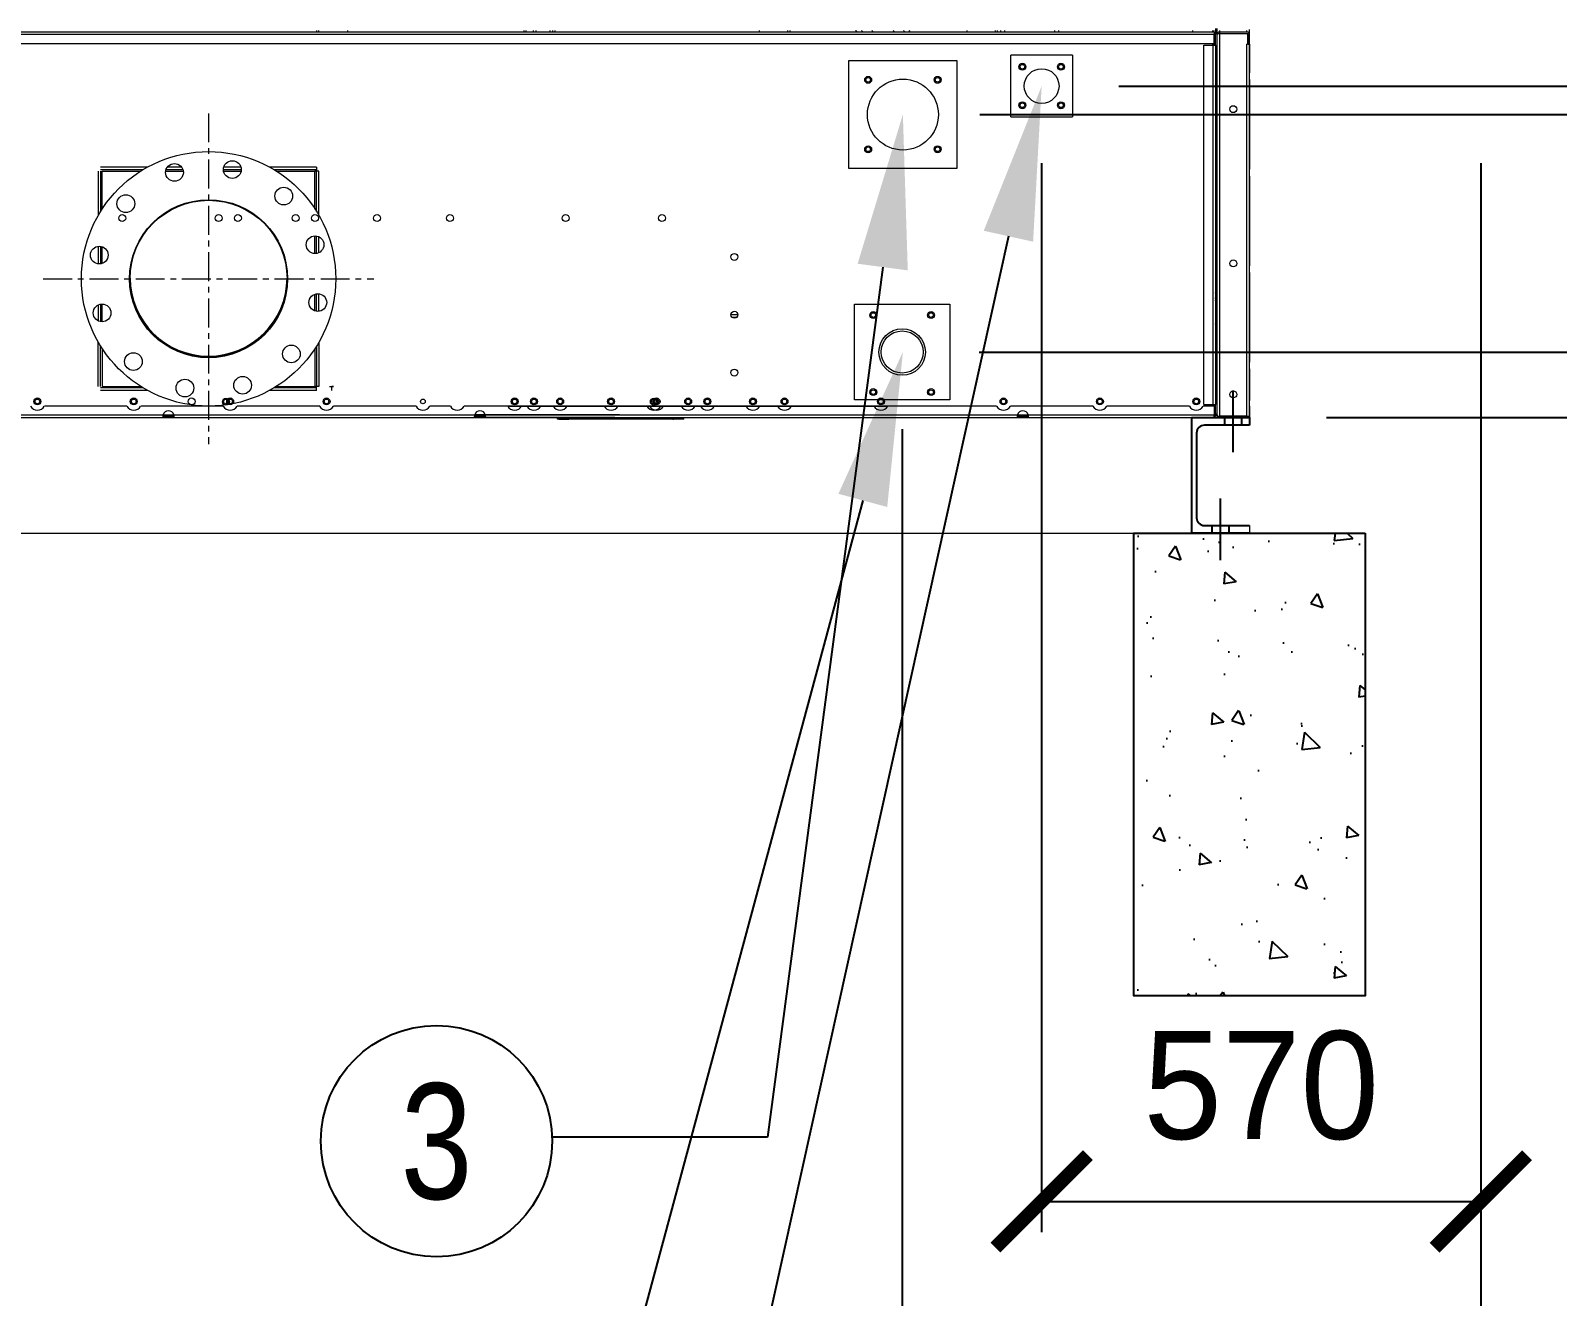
# Model space of a CAD drawing. Header units: millimetres. Extents: x 2784 to 32191, y 2597 to 23392.
# Drawn here: x 23520 to 25500, y 7514 to 9156 of the extents above; entities that cross this region are included whole.
import ezdxf
from ezdxf import colors
from ezdxf.entities.mleader import LeaderData, LeaderLine
from ezdxf.enums import TextEntityAlignment as Align
from ezdxf.math import Vec2, Vec3

# ---------------------------------------------------------------- set-up
doc = ezdxf.new("R2010")
doc.units = ezdxf.units.MM
doc.linetypes.add('CENTER', pattern=[2, 1.25, -0.25, 0.25, -0.25])
doc.linetypes.add('CENTERX2', pattern=[4, 2.5, -0.5, 0.5, -0.5])
for name, color, linetype in [('center', 1, 'CENTER'), ('냉각탑_dim', 1, 'Continuous'), ('냉각탑_text', 3, 'Continuous')]:
    doc.layers.add(name, color=color, linetype=linetype)
doc.styles.add('HY울릉도L', font='')
doc.styles.get("Standard").update_dxf_attribs({"font": 'arial.ttf'})
doc.styles.get('HY울릉도L').set_extended_font_data('HY울릉도L')
doc.dimstyles.new('성지DIM', dxfattribs={"dimtxt": 3.5, "dimasz": 3, "dimexe": 1, "dimexo": 2.5, "dimgap": 2, "dimtad": 1, "dimdec": 0, "dimzin": 3, "dimdsep": 46, "dimtxsty": 'HY울릉도L', "dimblk": 'ARCHTICK', "dimcen": -2, "dimclrd": 256, "dimclre": 256, "dimclrt": 7, "dimadec": 0, "dimazin": 0, "dimtfac": 1, "dimtdec": 0, "dimtofl": 0, "dimtmove": 0, "dimatfit": 3, "dimfxl": 1, "dimtolj": 1, "dimtzin": 0, "dimlwe": -1, "dimarcsym": 0})

# ---------------------------------------------------------------- blocks, each defined once
blk = doc.blocks.new('_ArchTick')
at = {"color": 0, "linetype": 'ByBlock', "const_width": 0.15}
blk.add_lwpolyline([(-0.5, -0.5), (0.5, 0.5)], dxfattribs=at)
blk = doc.blocks.new('*D256')
at = {"layer": 'Defpoints', "color": 0, "transparency": 16777216}
for p in [(24650.1, 8738.8), (25100.5, 8653.8), (25888.4, 8653.8)]:
    blk.add_point(p, dxfattribs=at)
at = {"layer": '냉각탑_dim', "lineweight": -2, "transparency": 16777216}
for p, q in [((25888.4, 8738.8), (25888.4, 8858.8)), ((25888.4, 8653.8), (25888.4, 8027.1))]:
    blk.add_line(p, q, dxfattribs=at)
at = {"layer": '냉각탑_dim', "transparency": 16777216}
for p, q in [((24750.1, 8738.8), (25928.4, 8738.8)), ((25200.5, 8653.8), (25928.4, 8653.8))]:
    blk.add_line(p, q, dxfattribs=at)
at = {"layer": '냉각탑_dim', "lineweight": -2, "transparency": 16777216, "xscale": 120, "yscale": 120, "zscale": 120}
for p, rotation in [((25888.4, 8738.8), 270), ((25888.4, 8653.8), 90)]:
    blk.add_blockref('_ArchTick', p, dxfattribs=dict(at, rotation=rotation))
at = {"layer": '냉각탑_dim', "color": 7, "transparency": 16777216, "insert": (25738.4, 8220.4), "char_height": 140, "attachment_point": 5, "rotation": 90, "style": 'HY울릉도L'}
blk.add_mtext('\\A1;85', dxfattribs=at)
blk = doc.blocks.new('*D257')
at = {"layer": 'Defpoints', "color": 0, "transparency": 16777216}
for p in [(24651, 9046.8), (26347.5, 9046.8), (25100.5, 8653.8)]:
    blk.add_point(p, dxfattribs=at)
at = {"layer": '냉각탑_dim', "transparency": 16777216}
for p, q in [((24751, 9046.8), (26387.5, 9046.8)), ((25200.5, 8653.8), (26387.5, 8653.8))]:
    blk.add_line(p, q, dxfattribs=at)
at = {"layer": '냉각탑_dim', "lineweight": -2, "transparency": 16777216}
blk.add_line((26347.5, 8653.8), (26347.5, 9046.8), dxfattribs=at)
at = {"layer": '냉각탑_dim', "lineweight": -2, "transparency": 16777216, "xscale": 120, "yscale": 120, "zscale": 120}
for p, rotation in [((26347.5, 9046.8), 90), ((26347.5, 8653.8), 270)]:
    blk.add_blockref('_ArchTick', p, dxfattribs=dict(at, rotation=rotation))
at = {"layer": '냉각탑_dim', "color": 7, "transparency": 16777216, "insert": (26197.5, 8850.3), "char_height": 140, "attachment_point": 5, "rotation": 90, "style": 'HY울릉도L'}
blk.add_mtext('\\A1;393', dxfattribs=at)
blk = doc.blocks.new('*D258')
at = {"layer": 'Defpoints', "color": 0, "transparency": 16777216}
for p in [(24831, 9083.8), (25100.5, 8653.8), (26761.8, 8653.8)]:
    blk.add_point(p, dxfattribs=at)
at = {"layer": '냉각탑_dim', "transparency": 16777216}
for p, q in [((24931, 9083.8), (26801.8, 9083.8)), ((25200.5, 8653.8), (26801.8, 8653.8))]:
    blk.add_line(p, q, dxfattribs=at)
at = {"layer": '냉각탑_dim', "lineweight": -2, "transparency": 16777216}
for p, q in [((26761.8, 9083.8), (26761.8, 8653.8)), ((26761.8, 8653.8), (26761.8, 8013.8))]:
    blk.add_line(p, q, dxfattribs=at)
at = {"layer": '냉각탑_dim', "lineweight": -2, "transparency": 16777216, "xscale": 120, "yscale": 120, "zscale": 120}
for p, rotation in [((26761.8, 9083.8), 90), ((26761.8, 8653.8), 270)]:
    blk.add_blockref('_ArchTick', p, dxfattribs=dict(at, rotation=rotation))
at = {"layer": '냉각탑_dim', "color": 7, "transparency": 16777216, "insert": (26611.8, 8273.8), "char_height": 140, "attachment_point": 5, "rotation": 90, "style": 'HY울릉도L'}
blk.add_mtext('\\A1;430', dxfattribs=at)
blk = doc.blocks.new('*D259')
at = {"layer": 'Defpoints', "color": 0, "transparency": 16777216}
for p in [(24831, 9083.8), (25400.5, 9083.8), (25400.5, 7637.2)]:
    blk.add_point(p, dxfattribs=at)
at = {"layer": '냉각탑_dim', "transparency": 16777216}
for p, q in [((24831, 8983.8), (24831, 7597.2)), ((25400.5, 8983.8), (25400.5, 7597.2))]:
    blk.add_line(p, q, dxfattribs=at)
at = {"layer": '냉각탑_dim', "lineweight": -2, "transparency": 16777216}
blk.add_line((24831, 7637.2), (25400.5, 7637.2), dxfattribs=at)
at = {"layer": '냉각탑_dim', "lineweight": -2, "transparency": 16777216, "xscale": 120, "yscale": 120, "zscale": 120, "rotation": 180}
blk.add_blockref('_ArchTick', (24831, 7637.2), dxfattribs=at)
at = {"layer": '냉각탑_dim', "lineweight": -2, "transparency": 16777216, "xscale": 120, "yscale": 120, "zscale": 120}
blk.add_blockref('_ArchTick', (25400.5, 7637.2), dxfattribs=at)
at = {"layer": '냉각탑_dim', "color": 7, "transparency": 16777216, "insert": (25115.8, 7787.2), "char_height": 140, "attachment_point": 5, "style": 'HY울릉도L'}
blk.add_mtext('\\A1;570', dxfattribs=at)
blk = doc.blocks.new('*D260')
at = {"layer": 'Defpoints', "color": 0, "transparency": 16777216}
for p in [(24650.1, 8738.8), (25400.5, 8738.8), (25400.5, 7120.1)]:
    blk.add_point(p, dxfattribs=at)
at = {"layer": '냉각탑_dim', "transparency": 16777216}
for p, q in [((24650.1, 8638.8), (24650.1, 7080.1)), ((25400.5, 8638.8), (25400.5, 7080.1))]:
    blk.add_line(p, q, dxfattribs=at)
at = {"layer": '냉각탑_dim', "lineweight": -2, "transparency": 16777216}
blk.add_line((24650.1, 7120.1), (25400.5, 7120.1), dxfattribs=at)
at = {"layer": '냉각탑_dim', "lineweight": -2, "transparency": 16777216, "xscale": 120, "yscale": 120, "zscale": 120, "rotation": 180}
blk.add_blockref('_ArchTick', (24650.1, 7120.1), dxfattribs=at)
at = {"layer": '냉각탑_dim', "lineweight": -2, "transparency": 16777216, "xscale": 120, "yscale": 120, "zscale": 120}
blk.add_blockref('_ArchTick', (25400.5, 7120.1), dxfattribs=at)
at = {"layer": '냉각탑_dim', "color": 7, "transparency": 16777216, "insert": (25025.3, 7270.1), "char_height": 140, "attachment_point": 5, "style": 'HY울릉도L'}
blk.add_mtext('\\A1;750', dxfattribs=at)
blk = doc.blocks.new('2')
at = {"color": 7, "lineweight": 20}
for p, q in [((25054.8, 9153.7), (22446.2, 9153.7)), ((25054.8, 9150.4), (22446.2, 9150.4)), ((23269, 9138.8), (24318, 9138.8)), ((22478.1, 8653.7), (25022.9, 8653.7))]:
    blk.add_line(p, q, dxfattribs=at)
at = {"color": 7, "lineweight": 20, "ltscale": 0.000832431}
for p, q in [((23890.8, 9153.7), (23890.8, 9155.7)), ((23893.6, 9153.7), (23893.6, 9155.7)), ((24159.8, 9153.7), (24159.8, 9155.7)), ((24162.6, 9153.7), (24162.6, 9155.7)), ((24502, 9153.7), (24502, 9155.7)), ((24504.8, 9153.7), (24504.8, 9155.7)), ((24771, 9153.7), (24771, 9155.7)), ((24773.8, 9153.7), (24773.8, 9155.7))]:
    blk.add_line(p, q, dxfattribs=at)
at = {"color": 7, "lineweight": 20, "ltscale": 0.000833334}
for p, q in [((23930.8, 9155.7), (23930.8, 9153.7)), ((24199.8, 9155.7), (24199.8, 9153.7)), ((24464.8, 9155.7), (24464.8, 9153.7)), ((24733.8, 9155.7), (24733.8, 9153.7)), ((25054.5, 8670.8), (25054.5, 8668.8))]:
    blk.add_line(p, q, dxfattribs=at)
at = {"color": 7, "lineweight": 20, "ltscale": 0.000833333}
for p, q in [((24172, 9153.7), (24172, 9155.7)), ((24175.4, 9153.7), (24175.4, 9155.7)), ((24193.6, 9153.7), (24193.6, 9155.7)), ((24197, 9153.7), (24197, 9155.7)), ((25026.5, 9155.7), (25026.5, 9153.7)), ((25053.1, 9153.7), (25053.1, 9155.7)), ((25053.1, 9136.8), (25053.1, 9138.8)), ((25054.5, 9138.8), (25054.5, 9136.8)), ((25054.5, 9136.8), (25056.5, 9136.8)), ((25098.5, 9138.8), (25100.5, 9138.8)), ((25098.5, 9138), (25100.5, 9138)), ((25100.5, 9138), (25098.5, 9138)), ((23890.5, 8973.3), (23888.5, 8973.3)), ((23890.5, 8973.3), (23888.5, 8973.3)), ((23890.5, 8975.3), (23890.5, 8973.3)), ((25058.5, 8803.8), (25056.5, 8803.8)), ((25058.5, 8798.8), (25056.5, 8798.8)), ((23890.5, 8694.3), (23888.5, 8694.3)), ((23890.5, 8694.3), (23888.5, 8694.3)), ((23890.5, 8692.3), (23890.5, 8694.3)), ((23910.5, 8692.3), (23910.5, 8694.3)), ((23912.5, 8694.3), (23910.5, 8694.3)), ((23910.5, 8694.3), (23912.5, 8694.3)), ((23691.8, 8655.8), (23691.8, 8653.7)), ((23705.3, 8655.8), (23705.3, 8653.7)), ((24095.8, 8655.8), (24095.8, 8653.7)), ((24109.3, 8655.8), (24109.3, 8653.7)), ((24799.8, 8655.8), (24799.8, 8653.7)), ((24813.3, 8655.8), (24813.3, 8653.7)), ((25053.1, 8668.8), (25053.1, 8670.8)), ((24205, 8651.7), (24205, 8653.7)), ((24365, 8651.7), (24365, 8653.7))]:
    blk.add_line(p, q, dxfattribs=at)
at = {"color": 7, "lineweight": 20, "ltscale": 0.001149}
for p, q in [((24589.7, 9155.7), (24591.6, 9153.7)), ((24590.2, 9155.7), (24592.1, 9153.7)), ((24597.4, 9155.7), (24599.3, 9153.7)), ((24612.8, 9153.7), (24610.9, 9155.7)), ((24638.5, 9155.7), (24640.4, 9153.7)), ((24653.9, 9153.7), (24652, 9155.7)), ((24661.1, 9153.7), (24659.2, 9155.7))]:
    blk.add_line(p, q, dxfattribs=at)
at = {"color": 7, "lineweight": 20, "ltscale": 0.00083243}
for p, q in [((24778.2, 9153.7), (24778.2, 9155.7)), ((24783.4, 9153.7), (24783.4, 9155.7)), ((24848, 9153.7), (24848, 9155.7)), ((24853.2, 9153.7), (24853.2, 9155.7)), ((24853.4, 9153.7), (24853.4, 9155.7))]:
    blk.add_line(p, q, dxfattribs=at)
at = {"color": 7, "lineweight": 20, "ltscale": 0.000882011}
blk.add_line((25054.5, 9155.9), (25054.5, 9153.7), dxfattribs=at)
at = {"color": 7, "lineweight": 20, "ltscale": 0.001417}
for p, q in [((25054.8, 9153.7), (25054.8, 9150.4)), ((25053.1, 9136.8), (25056.5, 9136.8)), ((25053.1, 8670.8), (25056.5, 8670.8)), ((25054.8, 8653.7), (25054.8, 8657.2)), ((25097.1, 8655.5), (25100.5, 8655.5))]:
    blk.add_line(p, q, dxfattribs=at)
at = {"color": 7, "lineweight": 20, "ltscale": 0.000708333}
for p, q in [((25054.8, 9151.8), (25056.5, 9151.8)), ((25054.8, 9150.9), (25056.5, 9150.9)), ((25054.8, 8656.7), (25056.5, 8656.7)), ((25054.8, 8655.8), (25056.5, 8655.8)), ((25061.9, 8655.5), (25061.9, 8653.7)), ((25098.5, 8655.5), (25098.5, 8653.7))]:
    blk.add_line(p, q, dxfattribs=at)
at = {"color": 7, "lineweight": 20, "ltscale": 0.004833}
for p, q in [((25054.8, 9138.8), (25054.8, 9150.4)), ((25098.5, 9138.8), (25098.5, 9150.4)), ((25100.5, 9138.8), (25100.5, 9150.4)), ((25041.5, 9136.8), (25053.1, 9136.8)), ((25041.5, 8670.8), (25053.1, 8670.8)), ((25054.8, 8668.8), (25054.8, 8657.2)), ((24205, 8651.7), (24216.6, 8651.7)), ((24365, 8651.7), (24353.4, 8651.7))]:
    blk.add_line(p, q, dxfattribs=at)
at = {"color": 7, "lineweight": 20, "ltscale": 0.003208}
blk.add_line((25056.5, 9158.6), (25056.5, 9150.9), dxfattribs=at)
at = {"color": 7, "lineweight": 20, "ltscale": 0.000375}
for p, q in [((25056.5, 9150.9), (25056.5, 9151.8)), ((25056.5, 9150.9), (25056.5, 9151.8)), ((25056.5, 8656.7), (25056.5, 8655.8)), ((25056.5, 8656.7), (25056.5, 8655.8)), ((25056.5, 8656.6), (25056.5, 8655.7)), ((25056.5, 8656.6), (25056.5, 8655.7)), ((25056.5, 8656.6), (25056.5, 8655.7)), ((25056.5, 8656.6), (25056.5, 8655.7))]:
    blk.add_line(p, q, dxfattribs=at)
at = {"color": 7, "lineweight": 20, "ltscale": 0.005875}
for p, q in [((25056.5, 9136.8), (25056.5, 9150.9)), ((25098.5, 9152.1), (25098.5, 9138)), ((25056.5, 8656.7), (25056.5, 8670.8))]:
    blk.add_line(p, q, dxfattribs=at)
at = {"color": 7, "lineweight": 20, "ltscale": 0.00337}
blk.add_line((25058.5, 9150.4), (25058.5, 9158.5), dxfattribs=at)
at = {"color": 7, "lineweight": 20, "ltscale": 0.2055}
blk.add_line((25058.5, 8657.2), (25058.5, 9150.4), dxfattribs=at)
at = {"color": 7, "lineweight": 20, "ltscale": 0.001131}
for p, q in [((25059.2, 9152.1), (25061.9, 9152.1)), ((25059.2, 8655.5), (25061.9, 8655.5))]:
    blk.add_line(p, q, dxfattribs=at)
at = {"color": 7, "lineweight": 20, "ltscale": 0.000414935}
for p, q in [((25060.2, 9152.1), (25059.5, 9152.8)), ((25057.5, 8806.7), (25058.2, 8807.5)), ((25060.2, 8655.5), (25059.5, 8654.7))]:
    blk.add_line(p, q, dxfattribs=at)
at = {"color": 7, "lineweight": 20, "ltscale": 0.000833944}
blk.add_line((25061.9, 9153.7), (25061.9, 9155.7), dxfattribs=at)
at = {"color": 7, "lineweight": 20, "ltscale": 0.014667}
for p, q in [((25097.1, 9153.7), (25061.9, 9153.7)), ((25097.1, 8655.5), (25061.9, 8655.5))]:
    blk.add_line(p, q, dxfattribs=at)
at = {"color": 7, "lineweight": 20, "ltscale": 0.000708334}
blk.add_line((25061.9, 9152.1), (25061.9, 9153.7), dxfattribs=at)
at = {"color": 7, "lineweight": 20, "ltscale": 0.01525}
for p, q in [((25061.9, 9152.1), (25098.5, 9152.1)), ((25098.5, 8653.7), (25061.9, 8653.7))]:
    blk.add_line(p, q, dxfattribs=at)
at = {"color": 7, "lineweight": 20, "ltscale": 0.206917}
blk.add_line((25061.9, 8655.5), (25061.9, 9152.1), dxfattribs=at)
at = {"color": 7, "lineweight": 20, "ltscale": 0.000833304}
blk.add_line((25097.1, 9153.7), (25097.1, 9155.7), dxfattribs=at)
at = {"color": 7, "lineweight": 20, "ltscale": 0.002832}
blk.add_line((25100.5, 9150.4), (25100.5, 9157.1), dxfattribs=at)
at = {"color": 7, "lineweight": 20, "ltscale": 0.307}
blk.add_line((24318, 9138.8), (25054.8, 9138.8), dxfattribs=at)
at = {"color": 7, "lineweight": 20, "ltscale": 0.194167}
for p, q in [((25041.5, 8670.8), (25041.5, 9136.8)), ((25053.1, 9136.8), (25053.1, 8670.8)), ((25056.5, 9136.8), (25056.5, 8670.8))]:
    blk.add_line(p, q, dxfattribs=at)
at = {"color": 7, "lineweight": 20, "ltscale": 0.201042}
for p, q in [((25097.1, 8655.5), (25097.1, 9138)), ((25100.5, 8655.5), (25100.5, 9138))]:
    blk.add_line(p, q, dxfattribs=at)
at = {"color": 7, "lineweight": 20, "ltscale": 0.000583333}
blk.add_line((25098.5, 9138), (25097.1, 9138), dxfattribs=at)
at = {"color": 7, "lineweight": 20, "ltscale": 0.000332419}
blk.add_line((25098.5, 9138.7), (25098.5, 9138), dxfattribs=at)
at = {"color": 7, "lineweight": 20, "ltscale": 0.00033333}
blk.add_line((25100.5, 9137.9), (25100.5, 9138.7), dxfattribs=at)
at = {"color": 7, "lineweight": 20, "ltscale": 0.011892}
blk.add_line((25100.5, 9138), (25100.5, 9109.4), dxfattribs=at)
at = {"color": 7, "lineweight": 20, "ltscale": 0.058333}
for p, q in [((24581, 8976.8), (24581, 9116.8)), ((24581, 9116.8), (24721, 9116.8)), ((24721, 9116.8), (24721, 8976.8)), ((24721, 8976.8), (24581, 8976.8))]:
    blk.add_line(p, q, dxfattribs=at)
at = {"color": 7, "lineweight": 20, "ltscale": 0.044444}
for p, q in [((24871, 9123.8), (24791, 9123.8)), ((24791, 9043.8), (24791, 9123.8)), ((24871, 9123.8), (24871, 9043.8)), ((24791, 9043.8), (24871, 9043.8))]:
    blk.add_line(p, q, dxfattribs=at)
at = {"color": 7, "lineweight": 20, "ltscale": 0.003608}
for p, q in [((25100.5, 9109.4), (25100.5, 9100.8)), ((25100.5, 9092.1), (25100.5, 9100.8)), ((25100.5, 8984.4), (25100.5, 8975.8)), ((25100.5, 8967.1), (25100.5, 8975.8)), ((25100.5, 8859.4), (25100.5, 8850.8)), ((25100.5, 8842.1), (25100.5, 8850.8)), ((25100.5, 8734.4), (25100.5, 8725.8)), ((25100.5, 8717.1), (25100.5, 8725.8)), ((25100.5, 8684.4), (25100.5, 8675.8)), ((25100.5, 8667.1), (25100.5, 8675.8))]:
    blk.add_line(p, q, dxfattribs=at)
at = {"color": 7, "lineweight": 20, "ltscale": 0.044866}
for p, q in [((25100.5, 9092.1), (25100.5, 8984.4)), ((25100.5, 8967.1), (25100.5, 8859.4)), ((25100.5, 8842.1), (25100.5, 8734.4))]:
    blk.add_line(p, q, dxfattribs=at)
at = {"color": 7, "lineweight": 20, "ltscale": 0.023972}
for p, q in [((23607.3, 8973.3), (23607.3, 8915.7)), ((23893.7, 8915.7), (23893.7, 8973.3)), ((23607.3, 8694.3), (23607.3, 8751.8)), ((23893.7, 8751.8), (23893.7, 8694.3))]:
    blk.add_line(p, q, dxfattribs=at)
at = {"color": 7, "lineweight": 20, "ltscale": 0.025296}
for p, q in [((23671.2, 8978.5), (23610.5, 8978.5)), ((23890.5, 8978.5), (23829.8, 8978.5)), ((23671.2, 8689.1), (23610.5, 8689.1)), ((23890.5, 8689.1), (23829.8, 8689.1))]:
    blk.add_line(p, q, dxfattribs=at)
at = {"color": 7, "lineweight": 20, "ltscale": 0.022971}
for p, q in [((23665.7, 8975.3), (23610.5, 8975.3)), ((23890.5, 8975.3), (23835.4, 8975.3)), ((23665.7, 8692.3), (23610.5, 8692.3)), ((23890.5, 8692.3), (23835.4, 8692.3))]:
    blk.add_line(p, q, dxfattribs=at)
at = {"color": 7, "lineweight": 20, "ltscale": 0.021741}
for p, q in [((23610.5, 8973.3), (23610.5, 8921.1)), ((23890.5, 8921.1), (23890.5, 8973.3)), ((23610.5, 8694.3), (23610.5, 8746.4)), ((23890.5, 8746.4), (23890.5, 8694.3))]:
    blk.add_line(p, q, dxfattribs=at)
at = {"color": 7, "lineweight": 20, "ltscale": 0.020784}
for p, q in [((23612.5, 8973.3), (23662.4, 8973.3)), ((23838.6, 8973.3), (23888.5, 8973.3)), ((23612.5, 8694.3), (23662.4, 8694.3)), ((23838.6, 8694.3), (23888.5, 8694.3))]:
    blk.add_line(p, q, dxfattribs=at)
at = {"color": 7, "lineweight": 20, "ltscale": 0.020438}
for p, q in [((23612.5, 8924.2), (23612.5, 8973.3)), ((23888.5, 8924.2), (23888.5, 8973.3)), ((23612.5, 8743.3), (23612.5, 8694.3)), ((23888.5, 8743.3), (23888.5, 8694.3))]:
    blk.add_line(p, q, dxfattribs=at)
at = {"color": 7, "lineweight": 20, "ltscale": 0.009512}
blk.add_line((23694.9, 8973.3), (23717.7, 8973.3), dxfattribs=at)
at = {"color": 7, "lineweight": 20, "ltscale": 0.009154}
blk.add_line((23717.3, 8975.3), (23695.3, 8975.3), dxfattribs=at)
at = {"color": 7, "lineweight": 20, "ltscale": 0.007846}
blk.add_line((23715.7, 8978.5), (23696.9, 8978.5), dxfattribs=at)
at = {"color": 7, "lineweight": 20, "ltscale": 0.009582}
blk.add_line((23792.8, 8975.3), (23769.8, 8975.3), dxfattribs=at)
at = {"color": 7, "lineweight": 20, "ltscale": 0.009406}
blk.add_line((23770, 8973.3), (23792.6, 8973.3), dxfattribs=at)
at = {"color": 7, "lineweight": 20, "ltscale": 0.009251}
blk.add_line((23792.4, 8978.5), (23770.2, 8978.5), dxfattribs=at)
at = {"color": 7, "lineweight": 20, "ltscale": 0.001333}
for p, q in [((23890.5, 8978.5), (23890.5, 8975.3)), ((23893.7, 8973.3), (23890.5, 8973.3)), ((23893.7, 8694.3), (23890.5, 8694.3)), ((23907.3, 8694.3), (23910.5, 8694.3)), ((23890.5, 8689.1), (23890.5, 8692.3)), ((23910.5, 8689.1), (23910.5, 8692.3))]:
    blk.add_line(p, q, dxfattribs=at)
at = {"color": 7, "lineweight": 20, "ltscale": 0.009501}
for p, q in [((23607.3, 8875.9), (23607.3, 8853.1)), ((23893.7, 8791.6), (23893.7, 8814.4))]:
    blk.add_line(p, q, dxfattribs=at)
at = {"color": 7, "lineweight": 20, "ltscale": 0.009478}
for p, q in [((23610.5, 8875.9), (23610.5, 8853.1)), ((23890.5, 8791.6), (23890.5, 8814.4))]:
    blk.add_line(p, q, dxfattribs=at)
at = {"color": 7, "lineweight": 20, "ltscale": 0.009074}
for p, q in [((23612.5, 8853.6), (23612.5, 8875.4)), ((23888.5, 8792.1), (23888.5, 8813.9))]:
    blk.add_line(p, q, dxfattribs=at)
at = {"color": 7, "lineweight": 20, "ltscale": 0.009583}
for p, q in [((23888.5, 8866.5), (23888.5, 8889.5)), ((23612.5, 8778), (23612.5, 8801))]:
    blk.add_line(p, q, dxfattribs=at)
at = {"color": 7, "lineweight": 20, "ltscale": 0.009451}
for p, q in [((23890.5, 8866.6), (23890.5, 8889.3)), ((23610.5, 8800.9), (23610.5, 8778.2))]:
    blk.add_line(p, q, dxfattribs=at)
at = {"color": 7, "lineweight": 20, "ltscale": 0.008588}
for p, q in [((23893.7, 8867.7), (23893.7, 8888.3)), ((23607.3, 8799.8), (23607.3, 8779.2))]:
    blk.add_line(p, q, dxfattribs=at)
at = {"color": 7, "lineweight": 20, "ltscale": 2.97138e-06}
for p, q in [((25056.5, 8815.3), (25056.5, 8815.4)), ((25056.5, 8810.3), (25056.5, 8810.4)), ((25056.5, 8805.3), (25056.5, 8805.4)), ((25056.5, 8800.4), (25056.5, 8800.4))]:
    blk.add_line(p, q, dxfattribs=at)
at = {"color": 7, "lineweight": 20, "ltscale": 0.051667}
blk.add_line((24588.1, 8800.8), (24712.1, 8800.8), dxfattribs=at)
at = {"color": 7, "lineweight": 20, "ltscale": 0.05}
for p, q in [((24588.1, 8676.8), (24588.1, 8800.8)), ((24712.1, 8800.8), (24712.1, 8676.8))]:
    blk.add_line(p, q, dxfattribs=at)
at = {"color": 7, "lineweight": 20, "ltscale": 0.000833171}
for p, q in [((25056.5, 8800.6), (25058.5, 8800.6)), ((25056.5, 8798.8), (25058.5, 8798.8))]:
    blk.add_line(p, q, dxfattribs=at)
at = {"color": 7, "lineweight": 20, "ltscale": 0.000547189}
blk.add_line((25057.2, 8807.5), (25058.5, 8807.5), dxfattribs=at)
at = {"color": 7, "lineweight": 20, "ltscale": 0.003726}
blk.add_line((24428, 8787.6), (24436.9, 8787.6), dxfattribs=at)
at = {"color": 7, "lineweight": 20, "ltscale": 0.002875}
blk.add_line((24429, 8784.2), (24435.9, 8784.2), dxfattribs=at)
at = {"color": 7, "lineweight": 20, "ltscale": 0.000834318}
for p, q in [((25100.5, 8783.8), (25100.5, 8783.8)), ((25100.5, 8673.8), (25100.5, 8673.8))]:
    blk.add_line(p, q, dxfattribs=at)
at = {"color": 7, "lineweight": 20, "ltscale": 0.000834992}
blk.add_line((25100.5, 8780.6), (25100.5, 8780.6), dxfattribs=at)
at = {"color": 7, "lineweight": 20, "ltscale": 0.013616}
blk.add_line((25100.5, 8717.1), (25100.5, 8684.4), dxfattribs=at)
at = {"color": 7, "lineweight": 20, "ltscale": 0.00439}
blk.add_line((24712.1, 8676.8), (24588.1, 8676.8), dxfattribs=at)
at = {"color": 1, "linetype": 'CENTERX2', "ltscale": 50}
for p, q in [((25079.5, 8608.8), (25079.5, 8688.8)), ((25063, 8468.8), (25063, 8548.8))]:
    blk.add_line(p, q, dxfattribs=at)
at = {"color": 7, "lineweight": 20, "ltscale": 0.412635}
for p, q in [((22701.4, 8657.2), (23691.7, 8657.2)), ((24109.4, 8657.2), (24799.7, 8657.2))]:
    blk.add_line(p, q, dxfattribs=at)
at = {"color": 7, "lineweight": 20, "ltscale": 0.044641}
for p, q in [((23644.6, 8668.8), (23537.5, 8668.8)), ((23769.6, 8668.8), (23662.5, 8668.8)), ((23894.6, 8668.8), (23787.5, 8668.8)), ((24019.6, 8668.8), (23912.5, 8668.8)), ((24138.6, 8668.8), (24631.5, 8668.8)), ((24263.6, 8668.8), (24156.5, 8668.8)), ((24322.6, 8668.8), (24215.5, 8668.8)), ((24388.6, 8668.8), (24281.5, 8668.8)), ((24447.6, 8668.8), (24340.5, 8668.8)), ((24488.6, 8668.8), (24381.5, 8668.8)), ((24772.6, 8668.8), (24465.5, 8668.8)), ((24613.6, 8668.8), (24506.5, 8668.8)), ((24897.6, 8668.8), (24790.5, 8668.8)), ((25022.6, 8668.8), (24915.5, 8668.8))]:
    blk.add_line(p, q, dxfattribs=at)
at = {"color": 7, "lineweight": 20, "ltscale": 0.005698}
for p, q in [((23691.7, 8657.2), (23705.4, 8657.2)), ((24095.7, 8657.2), (24109.4, 8657.2)), ((24799.7, 8657.2), (24813.4, 8657.2))]:
    blk.add_line(p, q, dxfattribs=at)
at = {"color": 7, "lineweight": 20, "ltscale": 0.005614}
for p, q in [((23691.8, 8655.8), (23705.3, 8655.8)), ((24095.8, 8655.8), (24109.3, 8655.8)), ((24799.8, 8655.8), (24813.3, 8655.8)), ((23691.8, 8653.7), (23705.3, 8653.7)), ((24095.8, 8653.7), (24109.3, 8653.7)), ((24799.8, 8653.7), (24813.3, 8653.7))]:
    blk.add_line(p, q, dxfattribs=at)
at = {"color": 7, "lineweight": 20, "ltscale": 0.171731}
for p, q in [((23705.4, 8657.2), (24283.5, 8657.2)), ((24283.5, 8657.2), (24095.7, 8657.2))]:
    blk.add_line(p, q, dxfattribs=at)
at = {"color": 7, "lineweight": 20, "ltscale": 0.0111}
for p, q in [((24064.1, 8668.8), (24037.5, 8668.8)), ((24363.6, 8668.8), (24337, 8668.8))]:
    blk.add_line(p, q, dxfattribs=at)
at = {"color": 7, "lineweight": 20, "ltscale": 1.93507e-05}
for p, q in [((24073, 8663.3), (24073.1, 8663.3)), ((24328, 8663.3), (24328.1, 8663.3))]:
    blk.add_line(p, q, dxfattribs=at)
at = {"color": 7, "lineweight": 20, "ltscale": 0.007604}
for p, q in [((24100.2, 8668.8), (24082, 8668.8)), ((24319.1, 8668.8), (24100.2, 8668.8))]:
    blk.add_line(p, q, dxfattribs=at)
at = {"color": 7, "lineweight": 20, "ltscale": 0.023808}
blk.add_line((24163.6, 8668.8), (24406.5, 8668.8), dxfattribs=at)
at = {"color": 7, "lineweight": 20, "ltscale": 0.006725}
blk.add_line((24197.6, 8668.8), (24181.5, 8668.8), dxfattribs=at)
at = {"color": 7, "lineweight": 20, "ltscale": 0.100609}
blk.add_line((24813.4, 8657.2), (25054.8, 8657.2), dxfattribs=at)
at = {"color": 7, "lineweight": 20, "ltscale": 0.005987}
blk.add_line((25054.8, 8668.8), (25040.5, 8668.8), dxfattribs=at)
at = {"color": 7, "lineweight": 20, "ltscale": 0.000128159}
blk.add_line((25056.2, 8670.8), (25056.5, 8670.8), dxfattribs=at)
at = {"color": 7, "lineweight": 20, "ltscale": 0.000832339}
blk.add_line((25056.5, 8658.8), (25058.5, 8658.8), dxfattribs=at)
at = {"color": 7, "lineweight": 20, "ltscale": 0.000837582}
blk.add_line((25056.5, 8657), (25058.5, 8657), dxfattribs=at)
at = {"color": 7, "lineweight": 20, "ltscale": 0.000374986}
blk.add_line((25056.5, 8655.8), (25056.5, 8656.7), dxfattribs=at)
at = {"color": 7, "lineweight": 20, "ltscale": 0.001168}
blk.add_line((25100.5, 8668.8), (25100.5, 8665.9), dxfattribs=at)
at = {"color": 7, "lineweight": 20, "ltscale": 0.00485}
blk.add_line((25100.5, 8667.1), (25100.5, 8655.5), dxfattribs=at)
at = {"color": 7, "lineweight": 20, "ltscale": 0.003775}
blk.add_line((25100.5, 8657.2), (25100.5, 8666.2), dxfattribs=at)
at = {"lineweight": 20}
for p in [(25100.5, 8655.5), (25098.5, 8653.7)]:
    blk.add_line(p, (25100.5, 8653.7), dxfattribs=at)
at = {"color": 7, "lineweight": 20, "ltscale": 0.412719}
for p, q in [((22701.3, 8653.7), (23691.8, 8653.7)), ((24109.3, 8653.7), (24799.8, 8653.7))]:
    blk.add_line(p, q, dxfattribs=at)
at = {"color": 7, "lineweight": 20, "ltscale": 0.17433}
for p, q in [((23705.3, 8653.7), (24123.7, 8653.7)), ((24277.4, 8653.7), (24095.8, 8653.7))]:
    blk.add_line(p, q, dxfattribs=at)
at = {"color": 7, "lineweight": 20, "ltscale": 0.008888}
blk.add_line((24159.1, 8653.7), (24180.4, 8653.7), dxfattribs=at)
at = {"color": 7, "lineweight": 20, "ltscale": 0.000833651}
for p, q in [((24203, 8651.7), (24203, 8653.7)), ((24367, 8651.7), (24367, 8653.7))]:
    blk.add_line(p, q, dxfattribs=at)
at = {"color": 7, "lineweight": 20, "ltscale": 0.056667}
blk.add_line((24367, 8651.7), (24203, 8651.7), dxfattribs=at)
at = {"color": 7, "lineweight": 20, "ltscale": 0.006961}
blk.add_line((24236.4, 8653.7), (24253.1, 8653.7), dxfattribs=at)
at = {"color": 7, "lineweight": 20, "ltscale": 0.100651}
blk.add_line((24813.3, 8653.7), (25054.8, 8653.7), dxfattribs=at)
at = {"color": 7, "lineweight": 20, "ltscale": 0.004083}
blk.add_line((25022.9, 8653.7), (25032.7, 8653.7), dxfattribs=at)
at = {"color": 7, "lineweight": 25, "ltscale": 0.125}
for p, q in [((25025.5, 8653.7), (25100.5, 8653.7)), ((25100.5, 8503.8), (25025.5, 8503.8))]:
    blk.add_line(p, q, dxfattribs=at)
at = {"ltscale": 25}
blk.add_line((25025.5, 8653.7), (25025.5, 8503.8), dxfattribs=at)
at = {"color": 7, "lineweight": 20, "ltscale": 0.026917}
blk.add_line((25097.3, 8653.7), (25032.7, 8653.7), dxfattribs=at)
at = {"color": 7, "lineweight": 25, "ltscale": 0.05125}
for p, q in [((25100.5, 8643.8), (25042, 8643.8)), ((25042, 8513.8), (25100.5, 8513.8))]:
    blk.add_line(p, q, dxfattribs=at)
at = {"color": 7, "lineweight": 20, "ltscale": 0.002958}
blk.add_line((25061.9, 8653.7), (25054.8, 8653.7), dxfattribs=at)
for p, q in [((25068.5, 8643.8), (25068.5, 8653.7)), ((25090.5, 8643.8), (25090.5, 8653.7)), ((25052, 8503.8), (25052, 8513.8)), ((25074, 8503.8), (25074, 8513.8))]:
    blk.add_line(p, q)
at = {"color": 7, "lineweight": 25, "ltscale": 0.008333}
blk.add_line((25100.5, 8653.7), (25100.5, 8643.8), dxfattribs=at)
at = {"color": 7, "lineweight": 25, "ltscale": 0.091667}
blk.add_line((25032, 8633.8), (25032, 8523.8), dxfattribs=at)
at = {"lineweight": 5}
blk.add_line((22475.5, 8503.8), (25025.5, 8503.8), dxfattribs=at)
at = {"color": 7, "lineweight": 15, "ltscale": 0.0625}
blk.add_line((25100.5, 8513.8), (25100.5, 8503.8), dxfattribs=at)
at = {"color": 7, "lineweight": 20}
for centre, radius in [((24806, 9108.8), 4.5), ((24806, 9108.8), 3), ((24856, 9108.8), 4.5), ((24856, 9108.8), 3), ((24606, 9091.8), 3), ((24651, 9046.8), 46), ((24696, 9091.8), 3), ((24831, 9083.8), 22.5), ((24806, 9058.8), 4.5), ((24806, 9058.8), 3), ((24856, 9058.8), 4.5), ((24856, 9058.8), 3), ((25079.5, 9053.8), 4.5), ((23750.5, 8833.8), 165), ((24606, 9001.8), 3), ((24696, 9001.8), 3), ((23706.3, 8971.8), 11.5), ((23781.3, 8975.4), 11.5), ((23848, 8941.1), 11.5), ((23643.2, 8931.2), 11.5), ((23750.5, 8833.8), 102.5), ((23750.5, 8833.8), 101.8), ((23638.5, 8912.6), 4.5), ((23763.5, 8912.6), 4.5), ((23788.5, 8912.6), 4.5), ((23863.5, 8912.6), 4.5), ((23888.5, 8912.6), 4.5), ((23969, 8912.6), 4.5), ((24063.5, 8912.6), 4.5), ((24213.5, 8912.6), 4.5), ((24338.5, 8912.6), 4.5), ((23608.8, 8864.5), 11.5), ((23888.6, 8878), 11.5), ((24432.5, 8862.1), 4.5), ((25079.5, 8853.8), 4.5), ((23892.2, 8803), 11.5), ((23612.4, 8789.5), 11.5), ((24432.5, 8787.1), 4.5), ((24612.6, 8786.8), 4.5), ((24612.6, 8786.8), 3), ((24687.6, 8786.8), 4.5), ((24687.6, 8786.8), 3), ((24650.1, 8738.8), 30.2), ((24650.1, 8738.8), 27.3), ((23653, 8726.4), 11.5), ((23857.9, 8736.3), 11.5), ((24432.5, 8712.1), 4.5), ((23719.8, 8692.1), 11.5), ((23794.7, 8695.7), 11.5), ((23528.5, 8674.7), 4.5), ((23528.5, 8674.7), 3), ((23653.5, 8674.7), 4.5), ((23653.5, 8674.7), 3), ((23728.5, 8674.7), 4.5), ((23773, 8674.3), 4.5), ((23773, 8674.7), 3), ((23778.5, 8674.7), 4.5), ((23778.5, 8674.7), 3), ((23903.5, 8674.7), 4.5), ((23903.5, 8674.7), 3), ((24028.5, 8674.7), 3), ((24147.5, 8674.7), 4.5), ((24147.5, 8674.7), 3), ((24172.5, 8674.7), 4.5), ((24172.5, 8674.7), 3), ((24206.5, 8674.7), 4.5), ((24206.5, 8674.7), 3), ((24272.5, 8674.7), 4.5), ((24272.5, 8674.7), 3), ((24328, 8674.3), 4.5), ((24328, 8674.7), 3), ((24331.5, 8674.7), 4.5), ((24331.5, 8674.7), 3), ((24372.5, 8674.7), 4.5), ((24372.5, 8674.7), 3), ((24397.5, 8674.7), 4.5), ((24397.5, 8674.7), 3), ((24456.5, 8674.7), 4.5), ((24456.5, 8674.7), 3), ((24497.5, 8674.7), 4.5), ((24497.5, 8674.7), 3), ((24612.6, 8686.8), 4.5), ((24612.6, 8686.8), 3), ((24622.5, 8674.7), 4.5), ((24622.5, 8674.7), 3), ((24687.6, 8686.8), 4.5), ((24687.6, 8686.8), 3), ((24781.5, 8674.7), 4.5), ((24781.5, 8674.7), 3), ((24906.5, 8674.7), 4.5), ((24906.5, 8674.7), 3), ((25031.5, 8674.7), 4.5), ((25031.5, 8674.7), 3), ((25079.5, 8683.8), 4.5)]:
    blk.add_circle(centre, radius, dxfattribs=at)
at = {"lineweight": 5}
for centre in [(24606, 9091.8), (24696, 9091.8), (24606, 9001.8), (24696, 9001.8)]:
    blk.add_circle(centre, 4.5, dxfattribs=at)
at = {"color": 7, "lineweight": 20}
for centre, radius, start, end in [((25053.1, 9150.4), 3.4, 0, 0.7721), ((25061.9, 9150.4), 3.4, 90, 180), ((25097.1, 9150.4), 3.4, 0, 90), ((25051.3, 8918.6), 5.2, 0, 0.6924), ((23750.5, 8835.3), 101.8, 180.4178, 359.5731), ((25059.9, 8809.2), 3.4, 180, 245.6843), ((25097.3, 8798.6), 5.2, 52.0246, 52.0532), ((23773, 8673.8), 4.5, 3.185, 176.8155), ((24328, 8673.8), 4.5, 3.185, 176.8155), ((25053.1, 8692.4), 3.4, 0, 0.2366), ((23528.5, 8673.3), 10, 206.7437, 333.2563), ((23653.5, 8673.3), 10, 206.7437, 333.2563), ((23708.1, 8654.8), 16.6, 171.9124, 179.4428), ((23698.5, 8655.7), 7, 12.3734, 167.6266), ((23688.9, 8654.8), 16.6, 0.5572, 8.0877), ((23778.5, 8673.3), 10, 206.7437, 333.2563), ((23903.5, 8673.3), 10, 206.7437, 333.2563), ((24028.5, 8673.3), 10, 206.7437, 333.2563), ((24073, 8673.3), 10, 206.7437, 333.2563), ((24112.1, 8654.8), 16.6, 171.9124, 179.4428), ((24102.5, 8655.7), 7, 12.3734, 167.6266), ((24092.9, 8654.8), 16.6, 0.5572, 8.0877), ((24147.5, 8673.3), 10, 206.7437, 333.2563), ((24172.5, 8673.3), 10, 206.7437, 333.2563), ((24206.5, 8673.3), 10, 206.7437, 333.2563), ((24272.5, 8673.3), 10, 206.7437, 333.2563), ((24328, 8673.3), 10, 206.7437, 333.2563), ((24331.5, 8673.3), 10, 206.7437, 333.2563), ((24372.5, 8673.3), 10, 206.7437, 333.2563), ((24397.5, 8673.3), 10, 206.7437, 333.2563), ((24456.5, 8673.3), 10, 206.7437, 333.2563), ((24497.5, 8673.3), 10, 206.7437, 333.2563), ((24622.5, 8673.3), 10, 206.7437, 333.2563), ((24781.5, 8673.3), 10, 206.7437, 333.2563), ((24816.1, 8654.8), 16.6, 171.9124, 179.4428), ((24806.5, 8655.7), 7, 12.3734, 167.6266), ((24796.9, 8654.8), 16.6, 0.5572, 8.0877), ((24906.5, 8673.3), 10, 206.7437, 333.2563), ((25031.5, 8673.3), 10, 206.7437, 333.2563), ((25053.1, 8657.2), 3.4, 299.9991, 335.6839), ((25061.9, 8657.2), 3.4, 180, 270), ((25097.1, 8657.2), 3.4, 294.3156, 330), ((25097.3, 8659), 5.2, 283.3156, 307.9754), ((24216.6, 8655.1), 3.4, 270, 335.6983), ((24216.6, 8655.1), 1.4, 270, 271.888), ((24353.4, 8655.1), 3.4, 204.3017, 270), ((24353.4, 8655.1), 1.4, 268.112, 270)]:
    blk.add_arc(centre, radius, start, end, dxfattribs=at)
at = {"color": 7, "lineweight": 25}
for centre, start, end in [((25042, 8633.8), 90, 180), ((25042, 8523.8), 180, 270)]:
    blk.add_arc(centre, 10, start, end, dxfattribs=at)
at = {"color": 7, "lineweight": 20}
for centre, major_axis, ratio, start_param, end_param in [((25053.1, 8965.6), (3.4, 0), 0.087156, 0, 0.009032), ((25053.1, 8815.4), (3.4, 0), 0.999969, 0, 0.017333), ((25053.1, 8810.4), (3.4, 0), 0.999969, 0, 0.015352), ((25053.1, 8810.4), (3.4, 0), 0.999969, 0, 0.015332), ((25053.1, 8805.4), (3.4, 0), 0.999969, 0, 0.013059), ((25053.1, 8805.4), (3.4, 0), 0.999969, 6.283185, 6.29622), ((25053.1, 8800.4), (3.4, 0), 0.999969, 6.283185, 6.293406), ((25053.1, 8775.2), (-3.4, 0), 0.999969, 3.125622, 3.141593), ((25053.1, 8770.2), (-3.4, 0), 0.999969, 3.125622, 3.141593), ((25053.1, 8765.2), (-3.4, 0), 0.999969, 3.131366, 3.141593)]:
    blk.add_ellipse(centre, major_axis=major_axis, ratio=ratio, start_param=start_param, end_param=end_param, dxfattribs=at)
for points in [[(25059.2, 9152.1), (25059, 9151.7), (25058.8, 9151.4), (25058.6, 9151), (25058.5, 9150.7), (25058.5, 9150.4)], [(25057.2, 8807.5), (25057, 8807.8), (25056.8, 8808.1), (25056.6, 8808.5), (25056.5, 8808.8), (25056.5, 8809.2)], [(23691.8, 8655.8), (23691.7, 8655.8), (23691.7, 8655.8), (23691.6, 8655.8), (23691.6, 8655.9), (23691.6, 8656)], [(23705.5, 8656), (23705.5, 8655.9), (23705.4, 8655.8), (23705.4, 8655.8), (23705.3, 8655.8), (23705.3, 8655.8)], [(24095.8, 8655.8), (24095.7, 8655.8), (24095.7, 8655.8), (24095.6, 8655.8), (24095.6, 8655.9), (24095.6, 8656)], [(24109.5, 8656), (24109.5, 8655.9), (24109.4, 8655.8), (24109.4, 8655.8), (24109.3, 8655.8), (24109.3, 8655.8)], [(24799.8, 8655.8), (24799.7, 8655.8), (24799.7, 8655.8), (24799.6, 8655.8), (24799.6, 8655.9), (24799.6, 8656)], [(24813.5, 8656), (24813.5, 8655.9), (24813.4, 8655.8), (24813.4, 8655.8), (24813.3, 8655.8), (24813.3, 8655.8)], [(25059.2, 8655.5), (25059, 8655.8), (25058.8, 8656.1), (25058.6, 8656.5), (25058.5, 8656.8), (25058.5, 8657.2)]]:
    blk.add_open_spline(points, degree=5, dxfattribs=at)
for points, knots in [([(23691.8, 8653.7), (23691.7, 8653.7), (23691.7, 8653.8), (23691.6, 8653.9), (23691.6, 8654.2), (23691.5, 8654.5), (23691.5, 8654.7), (23691.5, 8654.8), (23691.5, 8655)], [0, 0, 0, 0, 0, 0, 3.009, 3.009, 3.009, 4.870321, 4.870321, 4.870321, 4.870321, 4.870321, 4.870321]), ([(23705.5, 8655), (23705.5, 8654.6), (23705.5, 8654.3), (23705.5, 8654.1), (23705.4, 8653.8), (23705.3, 8653.8), (23705.3, 8653.8), (23705.3, 8653.7), (23705.3, 8653.7)], [0, 0, 0, 0, 0, 0, 3.956241, 3.956241, 3.956241, 4.866694, 4.866694, 4.866694, 4.866694, 4.866694, 4.866694]), ([(24095.8, 8653.7), (24095.7, 8653.7), (24095.7, 8653.8), (24095.6, 8653.9), (24095.6, 8654.2), (24095.5, 8654.5), (24095.5, 8654.7), (24095.5, 8654.8), (24095.5, 8655)], [0, 0, 0, 0, 0, 0, 3.009, 3.009, 3.009, 4.870321, 4.870321, 4.870321, 4.870321, 4.870321, 4.870321]), ([(24109.5, 8655), (24109.5, 8654.6), (24109.5, 8654.3), (24109.5, 8654.1), (24109.4, 8653.8), (24109.3, 8653.8), (24109.3, 8653.8), (24109.3, 8653.7), (24109.3, 8653.7)], [0, 0, 0, 0, 0, 0, 3.956241, 3.956241, 3.956241, 4.866694, 4.866694, 4.866694, 4.866694, 4.866694, 4.866694]), ([(24799.8, 8653.7), (24799.7, 8653.7), (24799.7, 8653.8), (24799.6, 8653.9), (24799.6, 8654.2), (24799.5, 8654.5), (24799.5, 8654.7), (24799.5, 8654.8), (24799.5, 8655)], [0, 0, 0, 0, 0, 0, 3.009, 3.009, 3.009, 4.870321, 4.870321, 4.870321, 4.870321, 4.870321, 4.870321]), ([(24813.5, 8655), (24813.5, 8654.6), (24813.5, 8654.3), (24813.5, 8654.1), (24813.4, 8653.8), (24813.3, 8653.8), (24813.3, 8653.8), (24813.3, 8653.7), (24813.3, 8653.7)], [0, 0, 0, 0, 0, 0, 3.956241, 3.956241, 3.956241, 4.866694, 4.866694, 4.866694, 4.866694, 4.866694, 4.866694])]:
    blk.add_open_spline(points, degree=5, knots=knots, dxfattribs=at)
at = {"layer": 'center', "lineweight": 20, "ltscale": 30}
for p, q in [((23750.5, 9048.3), (23750.5, 8619.3)), ((23536, 8833.8), (23965, 8833.8))]:
    blk.add_line(p, q, dxfattribs=at)

msp = doc.modelspace()

# ---------------------------------------------------------------- hatches: boundary and pattern name
h = msp.add_hatch()
h.set_pattern_fill('AR-CONC', color=4, angle=-90)
h.set_pattern_definition([(320, (-177032.97, 343283.74), (-15.939086, -182.18467), [19.05, -209.55]), (265, (-177032.97, 343283.74), (191.056845, 35.24342), [15.24, -167.64058]), (10.451445, (-177034.3, 343268.56), (175.11775, -146.94125), [16.19001, -178.090245]), (316.1842, (-176982.17, 343283.74), (-42.04233, -271.07904), [28.575, -314.325]), (6.63556, (-176985.67, 343261.15), (247.42612, -237.40413), [24.28502, -267.1356]), (261.18415, (-176982.17, 343283.74), (247.42612, -237.40413), [22.85997, -251.45973]), (291, (-176994.87, 343258.34), (-102.2652, -151.61439), [19.05, -209.55]), (236, (-176994.87, 343258.34), (184.18797, -61.80203), [15.24, -167.64]), (341.451445, (-177003.39, 343245.7), (81.92277, -213.41642), [16.19001, -178.08994]), (307.5, (-177032.967, 343283.74), (84.555039, -3.088603), [0, -165.608, 0, -170.18, 0, -168.275]), (277.5, (-177032.97, 343283.74), (100.180575, -66.819663), [0, -97.028, 0, -161.798, 0, -64.135]), (237.5, (-177032.967, 343340.38), (-5.728744, -135.590595), [0, -63.5, 0, -198.12, 0, -262.89]), (227.5, (-177032.97, 343365.78), (25.42649, -148.12918), [0, -82.55, 0, -131.572, 0, -186.69])])
h.paths.add_polyline_path([(24950.5, 8503.9), (24950.5, 7903.9), (25250.5, 7903.6), (25250.5, 8503.6)])

# ---------------------------------------------------------------- linework, layer by layer
at = {"ltscale": 500, "elevation": 0}
msp.add_lwpolyline([(25250.5, 8503.8), (25250.5, 7903.8), (24950.5, 7903.8), (24950.5, 8503.8)], close=True, dxfattribs=at)
at = {"layer": '냉각탑_dim', "linetype": 'ByBlock', "lineweight": -3}
msp.add_circle((24046.2, 7715.4), 150, dxfattribs=at)

# ---------------------------------------------------------------- block references
msp.add_blockref('2', (0, 0))

# ---------------------------------------------------------------- texts
at = {"layer": '냉각탑_text', "width": 0.8}
msp.add_text('3', height=150, dxfattribs=at).set_placement((24046.2, 7715.4), align=Align.MIDDLE_CENTER)

# ---------------------------------------------------------------- dimensions: what is measured, and where the dimension line sits
at = {"layer": '냉각탑_dim'}
for base, p1, picture, middle in [((26761.8, 8653.8), (24831, 9083.8), '*D258', (26611.8, 8273.8)), ((25888.4, 8653.8), (24650.1, 8738.8), '*D256', (25738.4, 8220.4))]:
    dim = msp.add_linear_dim(base=base, p1=p1, p2=(25100.5, 8653.8), angle=90, dimstyle='성지DIM', override={"dimscale": 40}, dxfattribs=at)
    dim.commit()
    dim.dimension.update_dxf_attribs({"geometry": picture, "text_midpoint": middle})
dim = msp.add_linear_dim(base=(26347.5, 9046.8), p1=(25100.5, 8653.8), p2=(24651, 9046.8), angle=90, dimstyle='성지DIM', override={"dimscale": 40}, dxfattribs=at)
dim.commit()
dim.dimension.update_dxf_attribs({"geometry": '*D257', "text_midpoint": (26347.5, 8850.3), "dimtype": 160})
for base, p1, p2, picture, middle in [((25400.5318457, 7637.1924647), (24831.0318457, 9083.750585), (25400.5318457, 9083.750585), '*D259', (25115.7818457, 7787.1924647)), ((25400.5, 7120.1), (24650.1, 8738.8), (25400.5, 8738.8), '*D260', (25025.3, 7270.1))]:
    dim = msp.add_linear_dim(base=base, p1=p1, p2=p2, dimstyle='성지DIM', override={"dimscale": 40}, dxfattribs=at)
    dim.commit()
    dim.dimension.update_dxf_attribs({"geometry": picture, "text_midpoint": middle})

# ---------------------------------------------------------------- leaders
at = {"layer": '냉각탑_dim', "lineweight": -3}
ml = msp.add_multileader_mtext('Standard', dxfattribs=at)
ml.set_content('')
ml.set_leader_properties(color=256)
ml.build(insert=Vec2(0, 0))
ml.multileader.update_dxf_attribs({"text_right_attachment_type": 6, "dogleg_length": 5, "arrow_head_size": 199.5, "scale": 30})
ctx = ml.context
ctx.base_point, ctx.scale, ctx.char_height, ctx.arrow_head_size, ctx.landing_gap_size, ctx.plane_origin = Vec3(24193.5, 6913.7), 30, 7.18, 199.5, 3.59, Vec3(24215, 7777.7)
ctx.right_attachment, ctx.text_align_type = 6, 2
notes = []
notes.append((ctx, [(0, (1, 1, 0), (24351, 6913.7), (-1, 0), 157.5, [(0, [(24831, 9083.8)], 0, [])])]))
ctx.mtext, ml.multileader.dxf.content_type = None, 0
ml = msp.add_multileader_mtext('Standard', dxfattribs=at)
ml.set_content('')
ml.set_leader_properties(color=256)
ml.build(insert=Vec2(0, 0))
ml.multileader.update_dxf_attribs({"text_right_attachment_type": 6, "dogleg_length": 5, "arrow_head_size": 199.5, "scale": 30})
ctx = ml.context
ctx.base_point, ctx.scale, ctx.char_height, ctx.arrow_head_size, ctx.landing_gap_size, ctx.plane_origin = Vec3(24196.1, 7720.7), 30, 7.18, 199.5, 3.59, Vec3(23816.7, 7329.3)
ctx.right_attachment, ctx.text_align_type = 6, 2
notes.append((ctx, [(0, (1, 1, 0), (24475.6, 7720.7), (-1, 0), 279.5, [(0, [(24651, 9046.8)], 0, [])])]))
ctx.mtext, ml.multileader.dxf.content_type = None, 0
ml = msp.add_multileader_mtext('Standard', dxfattribs=at)
ml.set_content('')
ml.set_leader_properties(color=256)
ml.build(insert=Vec2(0, 0))
ml.multileader.update_dxf_attribs({"text_right_attachment_type": 6, "dogleg_length": 5, "arrow_head_size": 199.5, "scale": 30})
ctx = ml.context
ctx.base_point, ctx.scale, ctx.char_height, ctx.arrow_head_size, ctx.landing_gap_size, ctx.plane_origin = Vec3(24184.9, 7320.4), 30, 7.18, 199.5, 3.59, Vec3(24807.4, 7041.3)
ctx.right_attachment, ctx.text_align_type = 6, 2
notes.append((ctx, [(0, (1, 1, 0), (24268.4, 7320.4), (-1, 0), 83.5, [(0, [(24651, 8739)], 0, [])])]))
ctx.mtext, ml.multileader.dxf.content_type = None, 0
for ctx, leaders in notes:
    for number, flags, end, landing, length, lines in leaders:
        leader = LeaderData()
        leader.index, (leader.has_last_leader_line, leader.has_dogleg_vector, leader.attachment_direction) = number, flags
        leader.last_leader_point, leader.dogleg_vector, leader.dogleg_length = Vec3(end), Vec3(landing), length
        for number, points, colour, breaks in lines:
            line = LeaderLine()
            line.index, line.vertices, line.color, line.breaks = number, Vec3.list(points), colors.encode_raw_color(colour), breaks
            leader.lines.append(line)
        ctx.leaders.append(leader)

doc.saveas('drawing.dxf')
